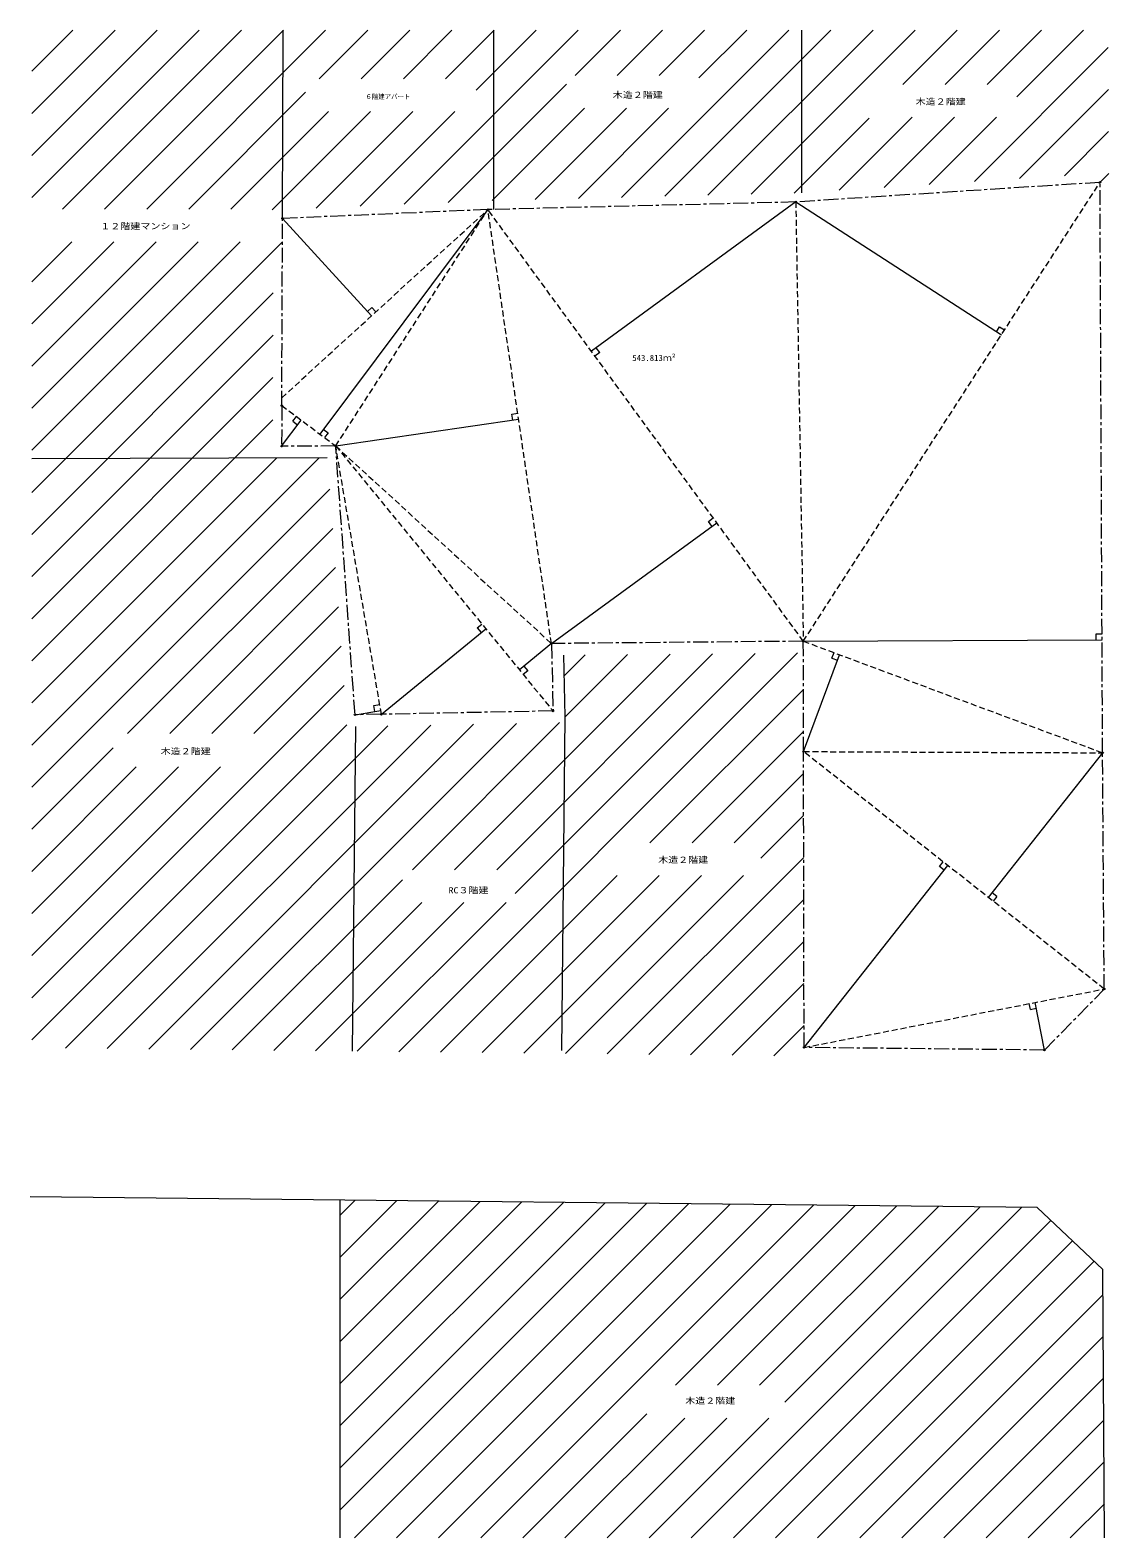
# Model space of a CAD drawing. Units: millimetres, scale not verified. Extents: x -24315 to 33753, y -35966 to 15120.
# Drawn here: x -24315 to 11909, y -35618 to 15017 of the extents above; entities that cross this region are included whole.
import ezdxf
from ezdxf.enums import TextEntityAlignment as Align

# ---------------------------------------------------------------- set-up
doc = ezdxf.new("R2010")
doc.units = ezdxf.units.MM
doc.header["$LTSCALE"] = 100
doc.header["$PDMODE"] = 32
doc.header["$PDSIZE"] = 50
doc.linetypes.add('CHAIN1', pattern=[8, 5, -1, 1, -1])
doc.linetypes.add('DASHED2', pattern=[3, 2, -1])
doc.layers.add('0-0', color=7, linetype='Continuous', lineweight=9)
doc.layers.add('0-2', color=7, linetype='Continuous', lineweight=9)
doc.styles.add('ＭＳ ゴシック', font='')
doc.styles.get('ＭＳ ゴシック').set_extended_font_data('MS Gothic')

msp = doc.modelspace()

# ---------------------------------------------------------------- linework, layer by layer
at = {"layer": '0-0'}
for p, q in [((-24261.5, 9392), (-18636.1, 15017.4)), ((-24261.5, 10806.2), (-20050.3, 15017.4)), ((-24261.5, 12220.4), (-21464.5, 15017.4)), ((-24261.5, 13634.6), (-22878.7, 15017.4)), ((-23228.7, 9010.6), (-17221.9, 15017.4)), ((-21814.5, 9010.6), (-15807.7, 15017.4)), ((-20400.3, 9010.6), (-14393.5, 15017.4)), ((-15839.9, 8693.1), (-15814.8, 15017.4)), ((-14610.8, 13385.8), (-12979.3, 15017.4)), ((-13196.6, 13385.8), (-11565, 15017.4)), ((-11782.4, 13385.8), (-10150.8, 15017.4)), ((-11755.8, 9169.8), (-5908.2, 15017.4)), ((-10368.2, 13385.8), (-8736.6, 15017.4)), ((-9334.2, 13005.6), (-7322.4, 15017.4)), ((-8743.6, 8999.3), (-8743.6, 15017.4)), ((-6015.9, 13495.4), (-4494, 15017.4)), ((-4601.7, 13495.4), (-3079.8, 15017.4)), ((-4452.6, 9401.9), (1162.9, 15017.4)), ((-3187.5, 13495.4), (-1665.5, 15017.4)), ((-3002.6, 9437.7), (2577.1, 15017.4)), ((-1857.7, 13411.1), (-251.3, 15017.4)), ((-1552.7, 9473.4), (3991.3, 15017.4)), ((-102.7, 9509.2), (5405.5, 15017.4)), ((1594.6, 9551.1), (1594.6, 15017.4)), ((4994.8, 13192.5), (6819.7, 15017.4)), ((6409, 13192.5), (8233.9, 15017.4)), ((7823.2, 13192.5), (9648.2, 15017.4)), ((8821.7, 12776.7), (11062.4, 15017.4)), ((7392.7, 9933.5), (11890, 14430.8)), ((-10277.7, 9233.6), (-6307.4, 13204)), ((-18986.1, 9010.6), (-15064.3, 12932.4)), ((8904.4, 10031), (11896.5, 13023.1)), ((-17571.9, 9010.6), (-14296.6, 12285.8)), ((-16190, 8978.2), (-12882.4, 12285.8)), ((-14712, 9042.1), (-11468.2, 12285.8)), ((-13233.9, 9105.9), (-10054, 12285.8)), ((-8802.6, 9294.6), (-5701.7, 12395.4)), ((-7352.6, 9330.3), (-4287.5, 12395.4)), ((-5902.6, 9366.1), (-2873.3, 12395.4)), ((1345.8, 9543.5), (3863.6, 12061.3)), ((2857.6, 9641), (5309, 12092.5)), ((4369.3, 9738.5), (6723.2, 12092.5)), ((5881, 9836), (8137.4, 12092.5)), ((10416.1, 10128.4), (11902.9, 11615.3)), ((11602.1, 9900.3), (11909.3, 10207.5)), ((-24261.5, -507.5), (-15843, 7911)), ((-24261.5, 6563.6), (-22914.5, 7910.6)), ((-24261.5, 5149.4), (-21500.3, 7910.6)), ((-24261.5, 3735.2), (-20086.1, 7910.6)), ((-24261.5, 2320.9), (-18671.9, 7910.6)), ((-24261.5, 906.7), (-17257.7, 7910.6)), ((-24261.5, -1921.7), (-16149.8, 6190)), ((-24261.5, -3335.9), (-16155.5, 4770.1)), ((-24261.5, -4750.1), (-16161.1, 3350.3)), ((-24261.5, -6164.3), (-16166.7, 1930.4)), ((-14340.6, 658.9), (-24261.5, 620.2)), ((-24261.5, -8992.8), (-14610.9, 657.8)), ((-24261.5, -7578.6), (-16030.7, 652.3)), ((-24261.5, -10407), (-14250.3, -395.8)), ((-21042.6, -8602.3), (-14155.3, -1715)), ((-19628.4, -8602.3), (-14060.4, -3034.3)), ((-18214.2, -8602.3), (-13965.4, -4353.5)), ((-16800, -8602.3), (-13870.4, -5672.7)), ((-11934.6, -19293.3), (1458.9, -5899.8)), ((-10061.8, -13177.8), (-2823.6, -5939.7)), ((-8647.5, -13177.8), (-1396.1, -5926.4)), ((-8031.9, -13976.3), (31.4, -5913.1)), ((-6387.7, -6675.3), (-5678.6, -5966.2)), ((-6355.6, -8057.4), (-4251.1, -5952.9)), ((-24261.5, -17478.1), (-13775.4, -6991.9)), ((-3501.2, -12274.1), (1651, -7121.9)), ((-24261.5, -18892.3), (-13680.4, -8311.2)), ((-23128.7, -19173.7), (-12305.8, -8350.7)), ((-21729.5, -19188.7), (-10863.5, -8322.7)), ((-20330.2, -19203.6), (-9421.2, -8294.6)), ((-18930.9, -19218.6), (-7978.9, -8266.5)), ((-13390.3, -8371.9), (-13506.8, -19276.5)), ((-11476, -13177.8), (-6536.6, -8238.4)), ((-2086.9, -12274.1), (1653.8, -8533.3)), ((-24261.5, -11821.2), (-21531.2, -9090.9)), ((-24261.5, -16063.8), (-17923.7, -9726.1)), ((-24261.5, -14649.6), (-19338, -9726.1)), ((-24261.5, -13235.4), (-20752.2, -9726.1)), ((-672.7, -12274.1), (1656.6, -9944.7)), ((224.8, -12790.8), (1659.2, -11356.3)), ((-4938.3, -19368), (1661.9, -12767.9)), ((-17531.7, -19233.5), (-11814.5, -13516.3)), ((-10535.3, -19308.2), (-4601.2, -13374.1)), ((-9136.1, -19323.2), (-3186.9, -13374.1)), ((-7736.8, -19338.1), (-1772.7, -13374.1)), ((-6337.5, -19353.1), (-358.5, -13374.1)), ((-16132.4, -19248.4), (-11161.8, -14277.8)), ((-14733.1, -19263.4), (-9747.5, -14277.8)), ((-13333.9, -19278.3), (-8333.3, -14277.8)), ((-3539, -19383), (1664.5, -14179.4)), ((-2139.7, -19397.9), (1667.2, -15591)), ((-740.5, -19412.8), (1669.8, -17002.6)), ((658.8, -19427.8), (1672.5, -18414.1)), ((9497.6, -24522.5), (-24314.9, -24161.3)), ((-13911.4, -24272.5), (-13911.4, -35618.5)), ((-13911.4, -24789.7), (-13399.7, -24277.9)), ((-13911.4, -26203.9), (-12000.4, -24292.9)), ((-13911.4, -27618.1), (-10601.1, -24307.8)), ((-13911.4, -29032.3), (-9201.9, -24322.8)), ((-13911.4, -30446.5), (-7802.6, -24337.7)), ((-13911.4, -31860.7), (-6403.3, -24352.6)), ((-13911.4, -33274.9), (-5004.1, -24367.6)), ((-13911.4, -34689.2), (-3604.8, -24382.5)), ((-13426.5, -35618.5), (-2205.5, -24397.5)), ((-12012.3, -35618.5), (-806.3, -24412.4)), ((-10598.1, -35618.5), (593, -24427.4)), ((-9183.9, -35618.5), (1992.3, -24442.3)), ((-2647.1, -30495.9), (3391.5, -24457.3)), ((-2112.8, -35618.5), (8988.6, -24517.1)), ((-1232.8, -30495.9), (4790.8, -24472.2)), ((181.4, -30495.9), (6190.1, -24487.2)), ((1031.2, -31060.2), (7589.3, -24502.1)), ((9497.6, -24522.5), (11704.8, -26603)), ((-698.6, -35618.5), (9960.8, -24959.1)), ((715.6, -35618.5), (10688.8, -25645.3)), ((2129.8, -35618.5), (11416.8, -26331.5)), ((11766.7, -35618.5), (11704.8, -26603)), ((3544, -35618.5), (11710.6, -27451.9)), ((4958.2, -35618.5), (11720.3, -28856.5)), ((6372.5, -35618.5), (11729.9, -30261)), ((-7769.7, -35618.5), (-3608.4, -31457.2)), ((-6355.5, -35618.5), (-2332.8, -31595.9)), ((-4941.3, -35618.5), (-918.6, -31595.9)), ((-3527, -35618.5), (495.6, -31595.9)), ((7786.7, -35618.5), (11739.6, -31665.6)), ((9200.9, -35618.5), (11749.2, -33070.2)), ((10615.1, -35618.5), (11758.8, -34474.7))]:
    msp.add_line(p, q, dxfattribs=at)
msp.add_lwpolyline([(-6404.5, -5973), (-6355.3, -8034), (-6475.1, -19251.6)], dxfattribs=at)
at = {"layer": '0-2', "color": 3, "linetype": 'CHAIN1', "lineweight": 18}
for p, q in [((11612.3, 9905), (1395.3, 9246.1)), ((11699.8, -9252.6), (11612.3, 9905)), ((1395.3, 9246.1), (-8942.9, 8991)), ((-15864.8, 2409.2), (-15839.9, 8693.1)), ((-8942.9, 8991), (-15839.9, 8693.1)), ((-15864.8, 2409.2), (-15869.9, 1045.2)), ((-14053.8, 1052.3), (-15869.9, 1045.2)), ((-13403.8, -7976.1), (-14053.8, 1052.3)), ((1656.3, -9211.1), (1648.9, -5504.6)), ((1675, -19149.2), (1656.3, -9211.1)), ((11754.3, -17185.9), (11699.8, -9252.6)), ((9745.6, -19235.4), (11754.3, -17185.9)), ((9745.6, -19235.4), (11754.3, -17185.9)), ((9745.6, -19235.4), (1675, -19149.2))]:
    msp.add_line(p, q, dxfattribs=at)
at = {"layer": '0-2', "linetype": 'DASHED2'}
for p, q in [((1648.9, -5504.6), (11612.3, 9905)), ((1395.3, 9246.1), (1648.9, -5504.6)), ((-15863.8, 2672.2), (-8942.9, 8991)), ((-14053.8, 1052.3), (-8942.9, 8991)), ((1648.9, -5504.6), (-8942.9, 8991)), ((-6808.5, -5583.3), (-8942.9, 8991)), ((-15864.8, 2409.2), (-14053.8, 1052.3)), ((-14053.8, 1052.3), (-6808.5, -5583.3)), ((-14053.8, 1052.3), (-6754.5, -7847.2)), ((-12518.5, -7959.4), (-14053.8, 1052.3)), ((1648.9, -5504.6), (11699.8, -9252.6)), ((1656.3, -9211.1), (11699.8, -9252.6)), ((11754.3, -17185.9), (1656.3, -9211.1)), ((1675, -19149.2), (11754.3, -17185.9))]:
    msp.add_line(p, q, dxfattribs=at)
at = {"layer": '0-2'}
for p, q in [((1395.3, 9246.1), (-5466, 4232.6)), ((1395.3, 9246.1), (8299.9, 4781.8)), ((-15839.9, 8693.1), (-12852.8, 5421.3)), ((-8942.9, 8991), (-14589.8, 1453.9)), ((-12987.6, 5569), (-12839.9, 5703.8)), ((-12839.9, 5703.8), (-12705.1, 5556.1)), ((8131.9, 4890.4), (8240.5, 5058.4)), ((8240.5, 5058.4), (8408.4, 4949.8)), ((-5186.5, 4189.1), (-5348, 4071.1)), ((-5186.5, 4189.1), (-5304.5, 4350.6)), ((-15493.6, 1881.1), (-15373.6, 2041.1)), ((-8138.9, 2120.7), (-7941, 2149.7)), ((-8109.9, 1922.8), (-8138.9, 2120.7)), ((-15869.9, 1045.2), (-15213.6, 1921.2)), ((-15493.6, 1881.1), (-15333.5, 1761.2)), ((-14469.9, 1613.9), (-14309.8, 1494)), ((-14053.8, 1052.3), (-7912, 1951.8)), ((-14309.8, 1494), (-14429.7, 1334)), ((-1536.8, -1483.6), (-1375.4, -1365.6)), ((-1418.9, -1645.1), (-1536.8, -1483.6)), ((-6808.5, -5583.3), (-1257.4, -1527.1)), ((-9299, -5060.2), (-9144.4, -4933.3)), ((-9299, -5060.2), (-9172.2, -5214.8)), ((-12518.5, -7959.4), (-9017.6, -5088)), ((1648.9, -5504.6), (11682.5, -5458.8)), ((11481.6, -5259.7), (11681.6, -5258.8)), ((11482.5, -5459.7), (11481.6, -5259.7)), ((-6808.5, -5583.3), (-7886.3, -6467.3)), ((1656.3, -9211.1), (2868.8, -5959.5)), ((2611.6, -6077), (2681.4, -5889.6)), ((-7604.8, -6495.1), (-7759.4, -6621.9)), ((-7731.6, -6340.4), (-7604.8, -6495.1)), ((2611.6, -6077), (2799, -6146.9)), ((-13403.8, -7976.1), (-12540.7, -7829)), ((-12771.4, -7665.5), (-12574.3, -7631.9)), ((-12737.8, -7862.6), (-12771.4, -7665.5)), ((11699.8, -9252.6), (7862.1, -14112.1)), ((11499.8, -9253.5), (11499.8, -9251.8)), ((1675, -19149.2), (6501.5, -13037.6)), ((6220.6, -13070.6), (6344.6, -12913.6)), ((6377.6, -13194.5), (6220.6, -13070.6)), ((8143, -14079.1), (7986.1, -13955.1)), ((8143, -14079.1), (8019.1, -14236)), ((9276.4, -17872.3), (9238.1, -17676)), ((9276.4, -17872.3), (9238.1, -17676)), ((9745.6, -19235.4), (9434.5, -17637.8)), ((9745.6, -19235.4), (9434.5, -17637.8)), ((9276.4, -17872.3), (9472.7, -17834.1)), ((9276.4, -17872.3), (9472.7, -17834.1))]:
    msp.add_line(p, q, dxfattribs=at)
at = {"layer": '0-2', "color": 3, "linetype": 'CHAIN1', "lineweight": 18}
msp.add_lwpolyline([(1648.9, -5504.6), (-6808.5, -5583.3), (-6754.5, -7847.2), (-12518.5, -7959.4), (-13403.8, -7976.1)], dxfattribs=at)
at = {"layer": '0-2'}
for p in [(11612.3, 9905), (1395.3, 9246.1), (-15839.9, 8693.1), (-8942.9, 8991), (-15864.8, 2409.2), (-15869.9, 1045.2), (-14053.8, 1052.3), (-6808.5, -5583.3), (1648.9, -5504.6), (-13403.8, -7976.1), (-12518.5, -7959.4), (-6754.5, -7847.2), (1656.3, -9211.1), (11699.8, -9252.6), (11754.3, -17185.9), (1675, -19149.2), (9745.6, -19235.4)]:
    msp.add_point(p, dxfattribs=at)

# ---------------------------------------------------------------- texts
at = {"layer": '0-0', "style": 'ＭＳ ゴシック'}
for s, height, width, p in [('６階建アパート', 161.3, 0.95, (-13052.1, 12655.2)), ('木造２階建', 205.3, 1.2, (-4748.5, 12677.8)), ('木造２階建', 205.3, 1.2, (5421.6, 12453.5)), ('１２階建マンション', 205.3, 1.2, (-21957.2, 8269.6)), ('木造２階建', 205.3, 1.2, (-19930.7, -9364.8)), ('木造２階建', 205.3, 1.2, (-3225.3, -13012.3)), ('RC３階建', 205.3, 1.2, (-10266.6, -14033.6)), ('木造２階建', 205.3, 1.2, (-2316.8, -31178.3))]:
    msp.add_text(s, height=height, dxfattribs=dict(at, width=width)).set_placement(p, align=Align.BOTTOM_LEFT)
at = {"layer": '0-2', "style": 'ＭＳ ゴシック', "width": 1.05}
msp.add_text('543.813ｍ²', height=205.3, dxfattribs=at).set_placement((-4094, 3844.9), align=Align.BOTTOM_LEFT)

doc.saveas('drawing.dxf')
